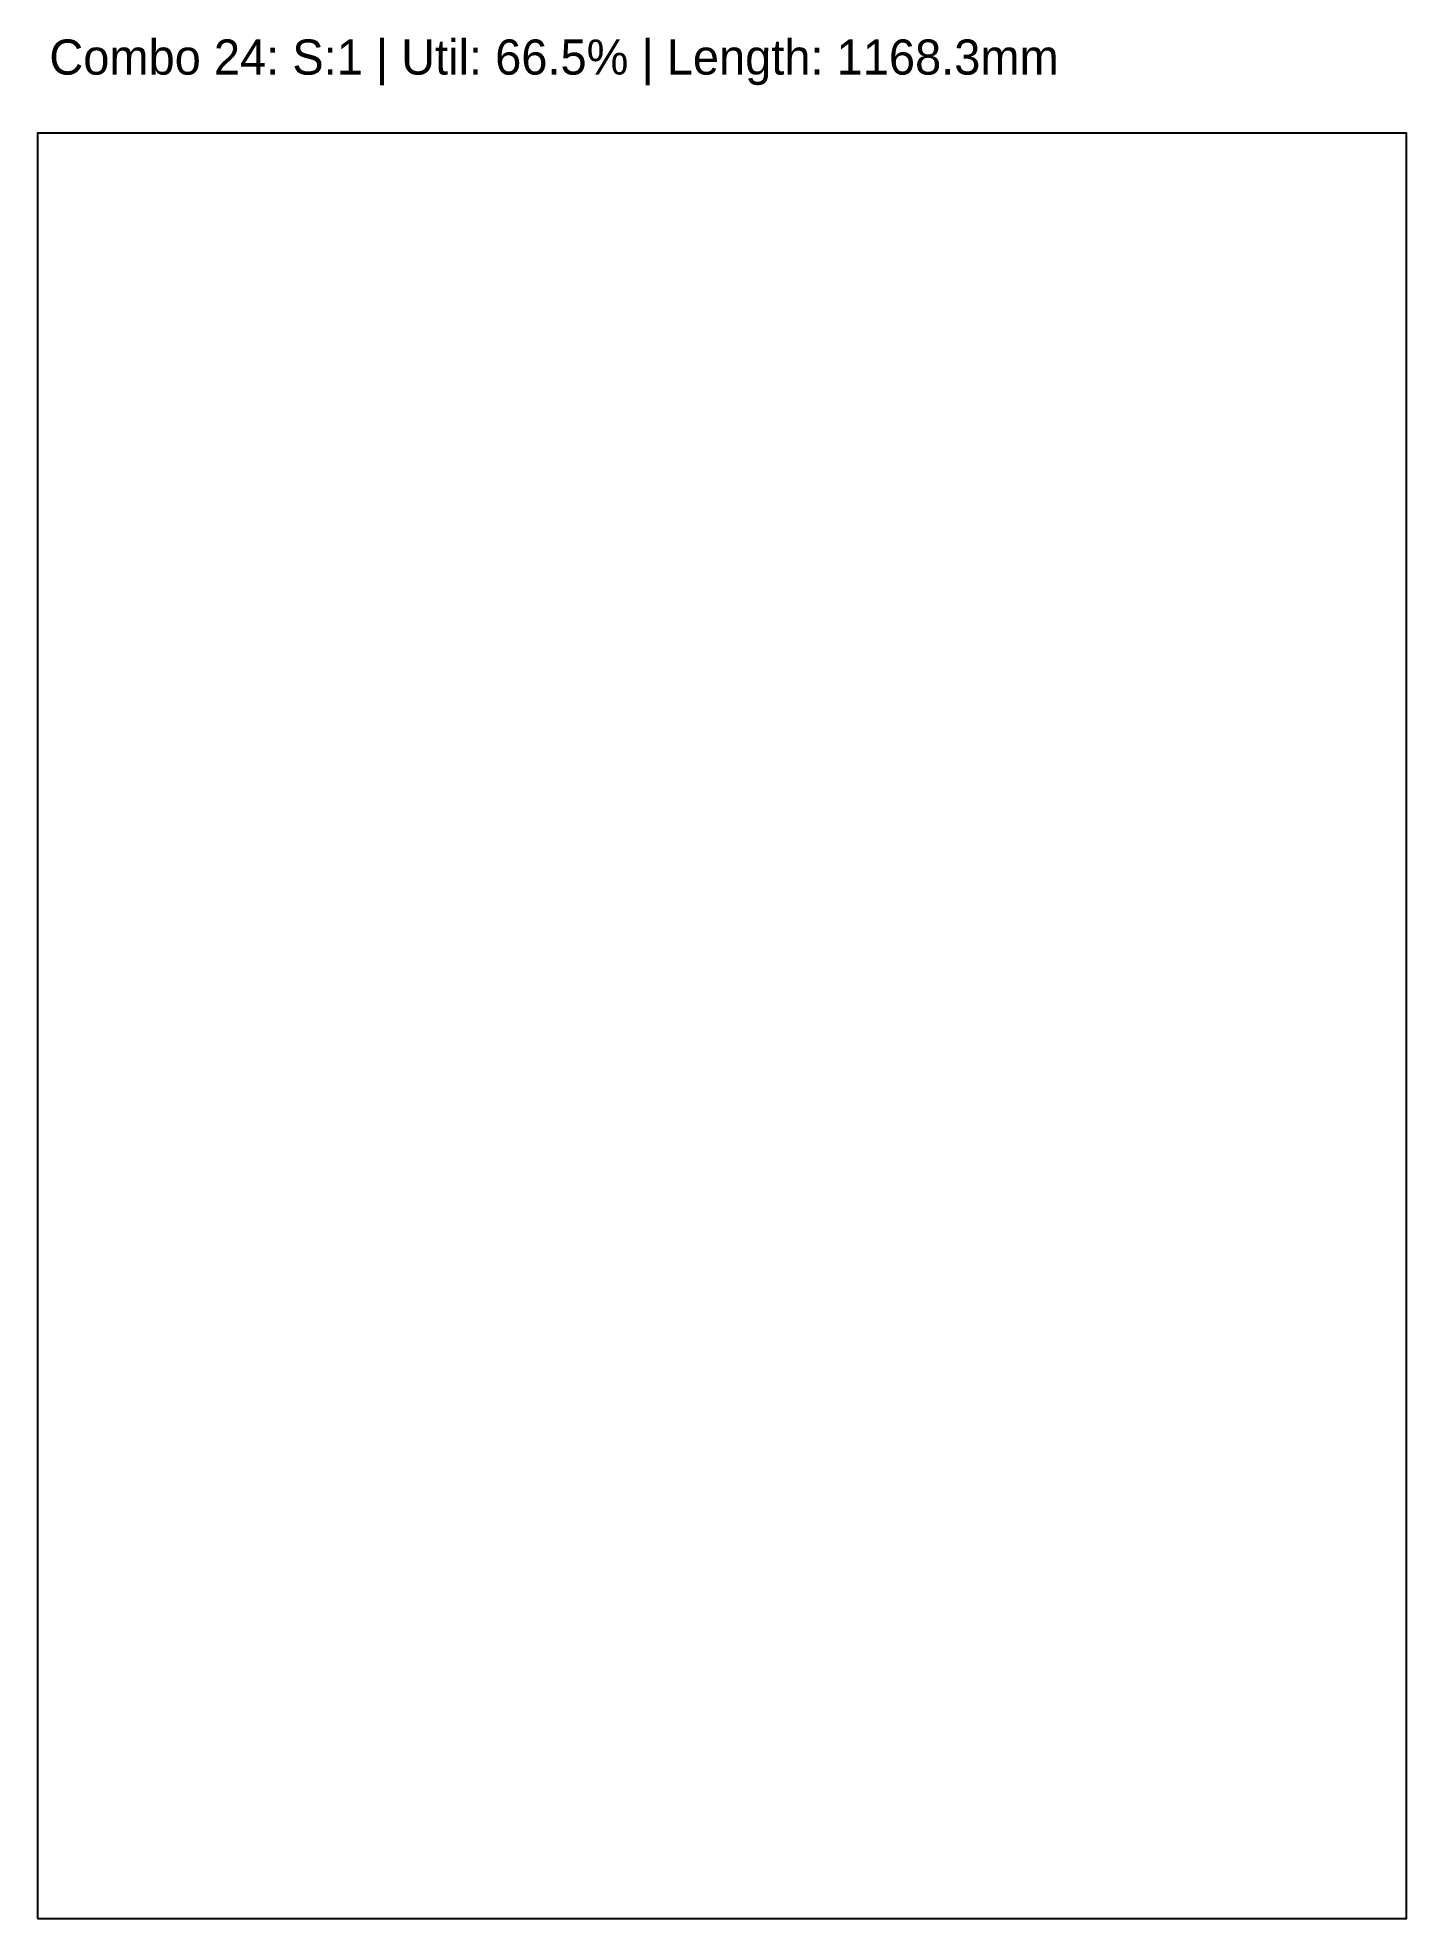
# Model space of a CAD drawing. Header units: metres. Extents: x 0 to 1168, y 0 to 1606.
import ezdxf

# ---------------------------------------------------------------- set-up
doc = ezdxf.new("R2010")
doc.units = ezdxf.units.M
doc.layers.add('CONTAINER', color=7, linetype='Continuous')
doc.layers.add('INFO', color=7, linetype='Continuous')

msp = doc.modelspace()

# ---------------------------------------------------------------- linework, layer by layer
at = {"layer": 'CONTAINER'}
msp.add_lwpolyline([(0, 0), (1168.3, 0), (1168.3, 1524), (0, 1524), (0, 0)], dxfattribs=at)

# ---------------------------------------------------------------- texts
at = {"layer": 'INFO'}
msp.add_text('Combo 24: S:1 | Util: 66.5% | Length: 1168.3mm', height=30, dxfattribs=at).set_placement((10, 1574))

doc.saveas('drawing.dxf')
